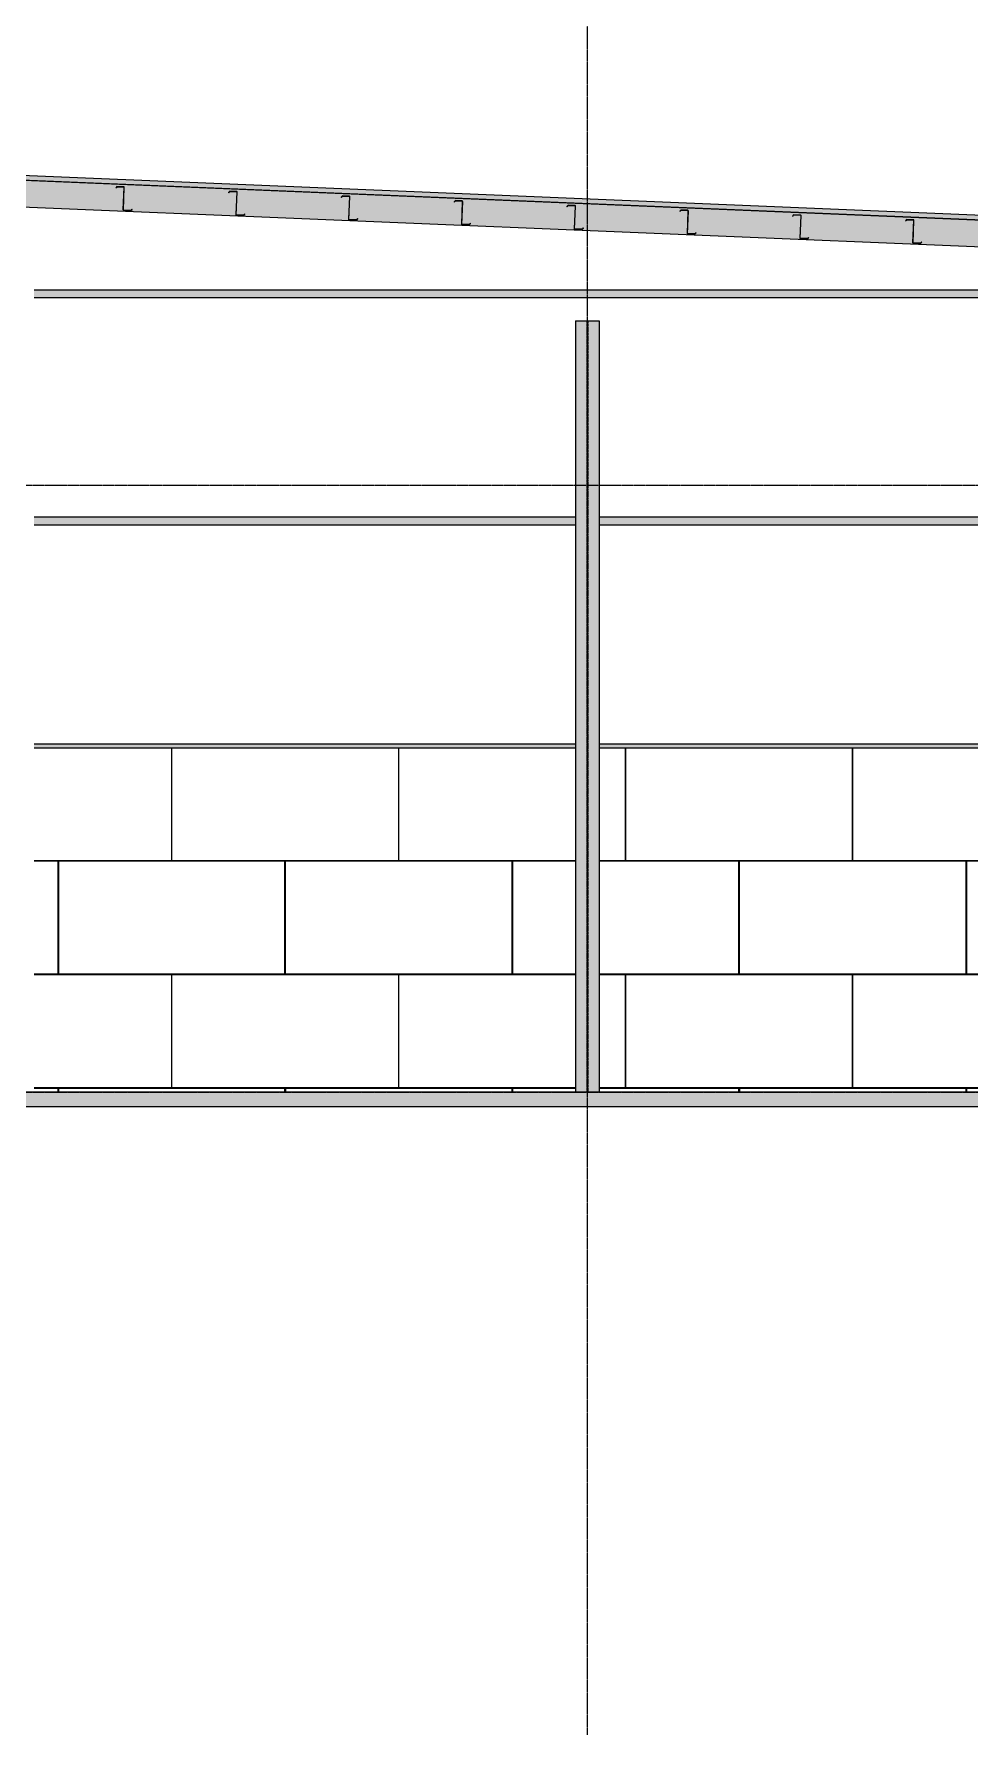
# Model space of a CAD drawing. Header units: inches. Extents: x -23227 to -2744, y -314 to 853.
# Drawn here: x -13413 to -13015, y -273 to 450 of the extents above; entities that cross this region are included whole.
import ezdxf

# ---------------------------------------------------------------- set-up
doc = ezdxf.new("R2010")
doc.units = ezdxf.units.IN
doc.header["$MEASUREMENT"] = 0
for name, pattern in [('Grid Line 1_2_', [0.875, 0.5, -0.125, 0.125, -0.125]), ('Grid Line 1_2__2_', [0.875, 0.5, -0.125, 0.125, -0.125]), ('Hidden 1_8_', [0.1875, 0.125, -0.0625])]:
    doc.linetypes.add(name, pattern=pattern)
for name, color, linetype, lineweight in [('A-CLNG', 13, 'Continuous', 9), ('A-CLNG-PATT', 13, 'Continuous', 9), ('A-FLOR', 192, 'Continuous', 9), ('A-FLOR-LEVL', 51, 'Continuous', 9), ('A-ROOF', 132, 'Continuous', 9), ('A-WALL-PATT', 111, 'Continuous', 25), ('L-SITE-WALL', 31, 'Continuous', 9), ('S-BEAM', 12, 'Continuous', 9), ('S-COLS', 52, 'Continuous', 9), ('S-GRID', 1, 'Continuous', 9)]:
    doc.layers.add(name, color=color, linetype=linetype, lineweight=lineweight)
pattern_1 = [(45, (22063.858, 65.275), (-19.007, 19.007), []), (45, (22063.858, 94.075), (-19.007, 19.007), [])]

# ---------------------------------------------------------------- blocks, each defined once
blk = doc.blocks.new('Locker Rooms and Restrooms_rvt-3-Section 5')
at = {"layer": 'A-FLOR-LEVL', "linetype": 'Grid Line 1_2__2_'}
blk.add_line((20361.6, 0), (23227.37, 0), dxfattribs=at)
blk = doc.blocks.new('Struct_Xcel_Sports Complex_rvt-3-Section 5')
at = {"layer": 'A-FLOR'}
blk.add_hatch(color=254, dxfattribs=at).paths.add_polyline_path([(22790.8, -6), (22790.8, 0), (22536.43, -0.01), (22536.41, 0), (21132.3, 0), (21132.3, -6), (22724.09, -6)], flags=0)
at = {"layer": 'A-FLOR', "color": 10, "lineweight": 25}
for p, q in [((22421.92, 0), (21132.3, 0)), ((21132.3, -6), (22790.8, -6))]:
    blk.add_line(p, q, dxfattribs=at)
blk = doc.blocks.new('W-Wide Flange-Column - B1_B-1279047-Section 5')
at = {"layer": 'S-COLS', "linetype": 'Hidden 1_8_'}
for p, q in [((21626.15, 0), (21626.15, 327.87)), ((21626.46, 327.87), (21626.46, 0))]:
    blk.add_line(p, q, dxfattribs=at)
blk = doc.blocks.new('Girt_Z - 10_D-V79-Section 5')
at = {"layer": 'S-BEAM'}
h = blk.add_hatch(dxfattribs=at)
h.set_pattern_fill('FP_24', color=256, style=0, pattern_type=2)
h.set_pattern_definition(pattern_1)
h.paths.add_polyline_path([(21432.26, 374.65), (21432.77, 375.2), (21432.68, 375.27), (21432.21, 374.76), (21429.08, 374.89), (21428.89, 374.79)], flags=0)
h.paths.add_polyline_path([(21428.89, 374.79), (21429, 374.97), (21429.41, 384.59), (21429.3, 384.59)], flags=0)
h.paths.add_polyline_path([(21425.87, 384.28), (21426.34, 384.79), (21429.22, 384.67), (21429.23, 384.78), (21426.29, 384.9), (21425.79, 384.35)], flags=0)
at = {"layer": 'S-BEAM', "lineweight": 15}
for p, q in [((21426.29, 384.9), (21425.79, 384.35)), ((21425.79, 384.35), (21425.87, 384.28)), ((21425.87, 384.28), (21426.34, 384.79)), ((21429.23, 384.78), (21426.29, 384.9)), ((21426.34, 384.79), (21429.22, 384.67)), ((21429.3, 384.59), (21428.89, 374.79)), ((21429, 374.97), (21429.41, 384.59)), ((21428.89, 374.79), (21432.26, 374.65)), ((21432.21, 374.76), (21429.08, 374.89)), ((21432.68, 375.27), (21432.21, 374.76)), ((21432.26, 374.65), (21432.77, 375.2)), ((21432.77, 375.2), (21432.68, 375.27))]:
    blk.add_line(p, q, dxfattribs=at)
for centre, radius, start, end in [((21429.22, 384.59), 0.0782, 357.61406, 85.49134), ((21429.22, 384.59), 0.187, 357.61406, 87.61406), ((21429.08, 374.97), 0.0782, 177.61406, 264.57169)]:
    blk.add_arc(centre, radius, start, end, dxfattribs=at)
blk = doc.blocks.new('Girt_Z - 10_D-V80-Section 5')
at = {"layer": 'S-BEAM'}
h = blk.add_hatch(dxfattribs=at)
h.set_pattern_fill('FP_24', color=256, style=0, pattern_type=2)
h.set_pattern_definition(pattern_1)
h.paths.add_polyline_path([(21480.22, 372.65), (21480.72, 373.2), (21480.64, 373.28), (21480.17, 372.76), (21477.03, 372.89), (21476.85, 372.79)], flags=0)
h.paths.add_polyline_path([(21476.85, 372.79), (21476.96, 372.97), (21477.36, 382.59), (21477.25, 382.59)], flags=0)
h.paths.add_polyline_path([(21473.82, 382.28), (21474.3, 382.79), (21477.18, 382.67), (21477.18, 382.78), (21474.25, 382.91), (21473.74, 382.35)], flags=0)
at = {"layer": 'S-BEAM', "lineweight": 15}
for p, q in [((21474.25, 382.91), (21473.74, 382.35)), ((21473.74, 382.35), (21473.82, 382.28)), ((21473.82, 382.28), (21474.3, 382.79)), ((21477.18, 382.78), (21474.25, 382.91)), ((21474.3, 382.79), (21477.18, 382.67)), ((21477.25, 382.59), (21476.85, 372.79)), ((21476.96, 372.97), (21477.36, 382.59)), ((21476.85, 372.79), (21480.22, 372.65)), ((21480.17, 372.76), (21477.03, 372.89)), ((21480.64, 373.28), (21480.17, 372.76)), ((21480.22, 372.65), (21480.72, 373.2)), ((21480.72, 373.2), (21480.64, 373.28))]:
    blk.add_line(p, q, dxfattribs=at)
for centre, radius, start, end in [((21477.18, 382.6), 0.187, 357.61406, 87.61406), ((21477.18, 382.6), 0.0782, 357.61406, 85.49134), ((21477.04, 372.97), 0.0782, 177.61406, 264.57169)]:
    blk.add_arc(centre, radius, start, end, dxfattribs=at)
blk = doc.blocks.new('Girt_Z - 10_D-V81-Section 5')
at = {"layer": 'S-BEAM', "lineweight": 15}
for p, q in [((21522.21, 380.91), (21521.7, 380.35)), ((21521.7, 380.35), (21521.78, 380.28)), ((21521.78, 380.28), (21522.25, 380.8)), ((21525.14, 380.79), (21522.21, 380.91)), ((21522.25, 380.8), (21525.14, 380.68)), ((21525.21, 380.59), (21524.8, 370.79)), ((21524.92, 370.97), (21525.32, 380.59)), ((21524.8, 370.79), (21528.18, 370.65)), ((21528.13, 370.76), (21524.99, 370.89)), ((21528.6, 371.28), (21528.13, 370.76)), ((21528.18, 370.65), (21528.68, 371.2)), ((21528.68, 371.2), (21528.6, 371.28))]:
    blk.add_line(p, q, dxfattribs=at)
for centre, radius, start, end in [((21525.13, 380.6), 0.187, 357.61406, 87.61406), ((21525.13, 380.6), 0.0782, 357.61406, 85.49134), ((21525, 370.97), 0.0782, 177.61406, 264.57169)]:
    blk.add_arc(centre, radius, start, end, dxfattribs=at)
blk = doc.blocks.new('Girt_Z - 10_D-V82-Section 5')
at = {"layer": 'S-BEAM'}
h = blk.add_hatch(dxfattribs=at)
h.set_pattern_fill('FP_24', color=256, style=0, pattern_type=2)
h.set_pattern_definition(pattern_1)
h.paths.add_polyline_path([(21576.14, 368.65), (21576.64, 369.21), (21576.56, 369.28), (21576.09, 368.76), (21572.95, 368.89), (21572.76, 368.79)], flags=0)
h.paths.add_polyline_path([(21572.76, 368.79), (21572.88, 368.97), (21573.28, 378.59), (21573.17, 378.6)], flags=0)
h.paths.add_polyline_path([(21569.74, 378.28), (21570.21, 378.8), (21573.1, 378.68), (21573.1, 378.79), (21570.17, 378.91), (21569.66, 378.36)], flags=0)
at = {"layer": 'S-BEAM', "lineweight": 15}
for p, q in [((21570.17, 378.91), (21569.66, 378.36)), ((21569.66, 378.36), (21569.74, 378.28)), ((21569.74, 378.28), (21570.21, 378.8)), ((21573.1, 378.79), (21570.17, 378.91)), ((21570.21, 378.8), (21573.1, 378.68)), ((21573.17, 378.6), (21572.76, 368.79)), ((21572.88, 368.97), (21573.28, 378.59)), ((21572.76, 368.79), (21576.14, 368.65)), ((21576.09, 368.76), (21572.95, 368.89)), ((21576.56, 369.28), (21576.09, 368.76)), ((21576.14, 368.65), (21576.64, 369.21)), ((21576.64, 369.21), (21576.56, 369.28))]:
    blk.add_line(p, q, dxfattribs=at)
for centre, radius, start, end in [((21573.09, 378.6), 0.187, 357.61406, 87.61406), ((21573.09, 378.6), 0.0782, 357.61406, 85.49134), ((21572.96, 368.97), 0.0782, 177.61406, 264.57169)]:
    blk.add_arc(centre, radius, start, end, dxfattribs=at)
blk = doc.blocks.new('Girt_Z - 10_D-V83-Section 5')
at = {"layer": 'S-BEAM'}
h = blk.add_hatch(dxfattribs=at)
h.set_pattern_fill('FP_24', color=256, style=0, pattern_type=2)
h.set_pattern_definition(pattern_1)
h.paths.add_polyline_path([(21624.09, 366.65), (21624.6, 367.21), (21624.52, 367.28), (21624.05, 366.76), (21620.91, 366.9), (21620.72, 366.79)], flags=0)
h.paths.add_polyline_path([(21620.72, 366.79), (21620.84, 366.98), (21621.24, 376.59), (21621.13, 376.6)], flags=0)
h.paths.add_polyline_path([(21617.7, 376.28), (21618.17, 376.8), (21621.06, 376.68), (21621.06, 376.79), (21618.12, 376.91), (21617.62, 376.36)], flags=0)
at = {"layer": 'S-BEAM', "lineweight": 15}
for p, q in [((21618.12, 376.91), (21617.62, 376.36)), ((21617.62, 376.36), (21617.7, 376.28)), ((21617.7, 376.28), (21618.17, 376.8)), ((21621.06, 376.79), (21618.12, 376.91)), ((21618.17, 376.8), (21621.06, 376.68)), ((21621.13, 376.6), (21620.72, 366.79)), ((21620.84, 366.98), (21621.24, 376.59)), ((21620.72, 366.79), (21624.09, 366.65)), ((21624.05, 366.76), (21620.91, 366.9)), ((21624.52, 367.28), (21624.05, 366.76)), ((21624.09, 366.65), (21624.6, 367.21)), ((21624.6, 367.21), (21624.52, 367.28))]:
    blk.add_line(p, q, dxfattribs=at)
for centre, radius, start, end in [((21621.05, 376.6), 0.187, 357.61406, 87.61406), ((21621.05, 376.6), 0.0782, 357.61406, 85.49134), ((21620.92, 366.97), 0.0782, 177.61406, 264.57169)]:
    blk.add_arc(centre, radius, start, end, dxfattribs=at)
blk = doc.blocks.new('Girt_Z - 10_D-V84-Section 5')
at = {"layer": 'S-BEAM', "lineweight": 15}
for p, q in [((21666.08, 374.91), (21665.58, 374.36)), ((21665.58, 374.36), (21665.66, 374.28)), ((21665.66, 374.28), (21666.13, 374.8)), ((21669.02, 374.79), (21666.08, 374.91)), ((21666.13, 374.8), (21669.02, 374.68)), ((21669.09, 374.6), (21668.68, 364.8)), ((21668.8, 364.98), (21669.2, 374.6)), ((21668.68, 364.8), (21672.05, 364.66)), ((21672.01, 364.77), (21668.87, 364.9)), ((21672.48, 365.28), (21672.01, 364.77)), ((21672.05, 364.66), (21672.56, 365.21)), ((21672.56, 365.21), (21672.48, 365.28))]:
    blk.add_line(p, q, dxfattribs=at)
for centre, radius, start, end in [((21669.01, 374.6), 0.187, 357.61406, 87.61406), ((21669.01, 374.6), 0.0782, 357.61406, 85.49134), ((21668.87, 364.98), 0.0782, 177.61406, 264.57169)]:
    blk.add_arc(centre, radius, start, end, dxfattribs=at)
blk = doc.blocks.new('Girt_Z - 10_D-V85-Section 5')
at = {"layer": 'S-BEAM'}
h = blk.add_hatch(dxfattribs=at)
h.set_pattern_fill('FP_24', color=256, style=0, pattern_type=2)
h.set_pattern_definition(pattern_1)
h.paths.add_polyline_path([(21720.01, 362.66), (21720.52, 363.21), (21720.43, 363.28), (21719.96, 362.77), (21716.83, 362.9), (21716.64, 362.8)], flags=0)
h.paths.add_polyline_path([(21716.64, 362.8), (21716.76, 362.98), (21717.16, 372.6), (21717.05, 372.6)], flags=0)
h.paths.add_polyline_path([(21713.62, 372.29), (21714.09, 372.8), (21716.97, 372.68), (21716.98, 372.79), (21714.04, 372.91), (21713.54, 372.36)], flags=0)
at = {"layer": 'S-BEAM', "lineweight": 15}
for p, q in [((21714.04, 372.91), (21713.54, 372.36)), ((21713.54, 372.36), (21713.62, 372.29)), ((21713.62, 372.29), (21714.09, 372.8)), ((21716.98, 372.79), (21714.04, 372.91)), ((21714.09, 372.8), (21716.97, 372.68)), ((21717.05, 372.6), (21716.64, 362.8)), ((21716.76, 362.98), (21717.16, 372.6)), ((21716.64, 362.8), (21720.01, 362.66)), ((21719.96, 362.77), (21716.83, 362.9)), ((21720.43, 363.28), (21719.96, 362.77)), ((21720.01, 362.66), (21720.52, 363.21)), ((21720.52, 363.21), (21720.43, 363.28))]:
    blk.add_line(p, q, dxfattribs=at)
for centre, radius, start, end in [((21716.97, 372.6), 0.0782, 357.61406, 85.49134), ((21716.97, 372.6), 0.187, 357.61406, 87.61406), ((21716.83, 362.98), 0.0782, 177.61406, 264.57169)]:
    blk.add_arc(centre, radius, start, end, dxfattribs=at)
blk = doc.blocks.new('Girt_Z - 10_D-V86-Section 5')
at = {"layer": 'S-BEAM'}
h = blk.add_hatch(dxfattribs=at)
h.set_pattern_fill('FP_24', color=256, style=0, pattern_type=2)
h.set_pattern_definition(pattern_1)
h.paths.add_polyline_path([(21767.97, 360.66), (21768.47, 361.21), (21768.39, 361.29), (21767.92, 360.77), (21764.78, 360.9), (21764.6, 360.8)], flags=0)
h.paths.add_polyline_path([(21764.6, 360.8), (21764.71, 360.98), (21765.11, 370.6), (21765, 370.6)], flags=0)
h.paths.add_polyline_path([(21761.57, 370.29), (21762.05, 370.8), (21764.93, 370.68), (21764.93, 370.79), (21762, 370.92), (21761.49, 370.36)], flags=0)
at = {"layer": 'S-BEAM', "lineweight": 15}
for p, q in [((21762, 370.92), (21761.49, 370.36)), ((21761.49, 370.36), (21761.57, 370.29)), ((21761.57, 370.29), (21762.05, 370.8)), ((21764.93, 370.79), (21762, 370.92)), ((21762.05, 370.8), (21764.93, 370.68)), ((21765, 370.6), (21764.6, 360.8)), ((21764.71, 360.98), (21765.11, 370.6)), ((21764.6, 360.8), (21767.97, 360.66)), ((21767.92, 360.77), (21764.78, 360.9)), ((21768.39, 361.29), (21767.92, 360.77)), ((21767.97, 360.66), (21768.47, 361.21)), ((21768.47, 361.21), (21768.39, 361.29))]:
    blk.add_line(p, q, dxfattribs=at)
for centre, radius, start, end in [((21764.93, 370.61), 0.187, 357.61406, 87.61406), ((21764.93, 370.61), 0.0782, 357.61406, 85.49134), ((21764.79, 360.98), 0.0782, 177.61406, 264.57169)]:
    blk.add_arc(centre, radius, start, end, dxfattribs=at)
blk = doc.blocks.new('Girt_Z - 10_D-1223970-Section 5')
at = {"layer": 'S-BEAM'}
h = blk.add_hatch(color=256, dxfattribs=at)
h.paths.add_polyline_path([(22347.55, 144.69), (22347.55, 148.06), (22112.8, 148.06), (22112.8, 146.25), (22233.68, 146.25), (22233.68, 144.69), (22336.75, 144.69)], flags=0)
h.paths.add_polyline_path([(21174.74, 146.25), (21379.05, 146.25), (21379.05, 148.06), (21146.8, 148.06), (21146.8, 146.25)], flags=0)
h.paths.add_polyline_path([(21484.61, 146.25), (21621.3, 146.25), (21621.3, 148.06), (21391.05, 148.06), (21391.05, 146.25)], flags=0)
h.paths.add_polyline_path([(21631.3, 146.25), (21861.55, 146.25), (21861.55, 148.06), (21631.3, 148.06)], flags=0)
h.paths.add_polyline_path([(22104.8, 146.25), (22104.8, 148.06), (21873.55, 148.06), (21873.55, 146.25), (22104.35, 146.25)], flags=0)
for p, q in [((21391.05, 148.06), (21621.3, 148.06)), ((21631.3, 148.06), (21861.55, 148.06))]:
    blk.add_line(p, q, dxfattribs=at)
blk = doc.blocks.new('Girt_Z - 10_D-1223971-Section 5')
at = {"layer": 'S-BEAM'}
h = blk.add_hatch(color=256, dxfattribs=at)
h.paths.add_polyline_path([(21391.05, 241.19), (21621.3, 241.19), (21621.3, 244.56), (21391.05, 244.56)], flags=0)
h.paths.add_polyline_path([(21631.3, 241.19), (21861.55, 241.19), (21861.55, 244.56), (21631.3, 244.56)], flags=0)
h.paths.add_polyline_path([(22336.75, 241.19), (22347.55, 241.19), (22347.55, 244.56), (22112.8, 244.56), (22112.8, 241.19), (22259.28, 241.19)], flags=0)
h.paths.add_polyline_path([(22104.8, 241.19), (22104.8, 244.56), (21873.55, 244.56), (21873.55, 241.19), (22104.35, 241.19)], flags=0)
for p, q in [((21391.05, 244.56), (21621.3, 244.56)), ((21391.05, 241.19), (21621.3, 241.19)), ((21631.3, 244.56), (21861.55, 244.56)), ((21631.3, 241.19), (21861.55, 241.19))]:
    blk.add_line(p, q, dxfattribs=at)
blk = doc.blocks.new('Girt_Z - 10_D-1223979-Section 5')
at = {"layer": 'S-BEAM'}
h = blk.add_hatch(color=256, dxfattribs=at)
h.paths.add_polyline_path([(21146.8, 337.69), (21379.05, 337.69), (21379.05, 341.06), (21146.8, 341.06)], flags=0)
h.paths.add_polyline_path([(22108.8, 337.69), (22108.8, 341.06), (21391.05, 341.06), (21391.05, 337.69), (22104.35, 337.69)], flags=0)
for p, q in [((21391.05, 341.06), (22108.8, 341.06)), ((21391.05, 337.69), (22108.8, 337.69))]:
    blk.add_line(p, q, dxfattribs=at)

msp = doc.modelspace()

# ---------------------------------------------------------------- hatches: boundary and pattern name
at = {"layer": 'A-CLNG-PATT'}
h = msp.add_hatch(dxfattribs=at)
h.set_pattern_fill('FP_23', color=256, style=0, pattern_type=2)
h.set_pattern_definition([(161.57, (22064.818, 66.235), (-7.6802237, -0.0009796), [0, -54.643, 6.067, 0]), (18.43, (22062.898, 66.235), (-7.6802237, 0.0009796), [0, -54.643, 6.067, 0]), (108.43, (22064.818, 66.235), (3.8382953, -19.20136532), [18.211, -42.499]), (71.57, (22062.898, 66.235), (3.8382953, 19.20136532), [18.211, -42.499])])
h.paths.add_polyline_path([(-12431.79815, 335.21711), (-12431.79815, 346.47687), (-13669.30612, 398.0397), (-13669.30612, 386.77994), (-12448.24148, 335.90225)], flags=0)
at = {"layer": 'A-ROOF'}
msp.add_hatch(color=256, dxfattribs=at).paths.add_polyline_path([(-12368.55512, 343.84174), (-12368.55512, 345.84348), (-13683.90594, 400.64976), (-13683.90594, 398.64803), (-12390.14085, 344.74115)], flags=0)
at = {"layer": 'A-WALL-PATT', "lineweight": 9}
h = msp.add_hatch(dxfattribs=at)
h.set_pattern_fill('FP_29', color=256, style=0, pattern_type=2)
h.set_pattern_definition([(90, (22012.18, -722), (-193, -193), [48, -145]), (180, (22012.18, -722), (-2e-14, -193), [96.25, -96.75]), (270, (21915.93, -674), (-193, -193), [48, -145]), (180, (22012.18, -674), (-2e-14, -193), [96.25, -96.75]), (270, (21915.68, -674), (-193, -193), [48, -145]), (180, (21915.68, -674), (-2e-14, -193), [96.25, -96.75]), (90, (21819.43, -722), (-193, -193), [48, -145]), (180, (21915.68, -722), (-2e-14, -193), [96.25, -96.75]), (90, (21964.18, -673.75), (-193, -193), [48, -145]), (180, (22012.43, -673.75), (-2e-14, -193), [48.25, -144.75]), (180, (22012.43, -625.75), (-2e-14, -193), [48.25, -144.75]), (90, (21867.68, -673.75), (-193, -193), [48, -145]), (180, (21963.93, -673.75), (-2e-14, -193), [96.25, -96.75]), (270, (21963.93, -625.75), (-193, -193), [48, -145]), (180, (21963.93, -625.75), (-2e-14, -193), [96.25, -96.75]), (180, (21867.43, -673.75), (-2e-14, -193), [48, -145]), (270, (21867.43, -625.75), (-193, -193), [48, -145]), (180, (21867.43, -625.75), (-2e-14, -193), [48, -145]), (90, (22012.18, -625.5), (-193, -193), [48, -145]), (180, (22012.18, -625.5), (-2e-14, -193), [96.25, -96.75]), (270, (21915.93, -577.5), (-193, -193), [48, -145]), (180, (22012.18, -577.5), (-2e-14, -193), [96.25, -96.75]), (270, (21915.68, -577.5), (-193, -193), [48, -145]), (180, (21915.68, -577.5), (-2e-14, -193), [96.25, -96.75]), (270, (21819.43, -577.5), (-193, -193), [48, -145]), (180, (21915.68, -625.5), (-2e-14, -193), [96.25, -96.75]), (90, (21964.18, -577.25), (-193, -193), [48, -145]), (180, (22012.43, -577.25), (-2e-14, -193), [48.25, -144.75]), (180, (22012.43, -529.25), (-2e-14, -193), [48.25, -144.75]), (90, (21867.68, -577.25), (-193, -193), [48, -145]), (180, (21963.93, -577.25), (-2e-14, -193), [96.25, -96.75]), (270, (21963.93, -529.25), (-193, -193), [48, -145]), (180, (21963.93, -529.25), (-2e-14, -193), [96.25, -96.75]), (180, (21867.43, -577.25), (-2e-14, -193), [48, -145]), (270, (21867.43, -529.25), (-193, -193), [48, -145]), (180, (21867.43, -529.25), (-2e-14, -193), [48, -145])])
h.paths.add_polyline_path([(-13657.55612, 0), (-13425.30612, 0), (-13425.30612, 146.25), (-13657.55612, 146.25), (-13657.55612, 37.42436)], flags=0)
h.paths.add_polyline_path([(-12942.80612, 0), (-12942.80612, 146.25), (-13173.05612, 146.25), (-13173.05612, 0), (-13009.88085, 0)], flags=0)
h.paths.add_polyline_path([(-13413.30612, 0), (-13183.05612, 0), (-13183.05612, 146.25), (-13413.30612, 146.25), (-13413.30612, 7.23827)], flags=0)
h.paths.add_polyline_path([(-12570.68112, 0), (-12570.68112, 146.25), (-12691.55612, 146.25), (-12691.55612, 0), (-12622.54335, 0)], flags=0)
h.paths.add_polyline_path([(-12699.55612, 0), (-12699.55612, 146.25), (-12930.80612, 146.25), (-12930.80612, 0), (-12700.01085, 0)], flags=0)
at = {"layer": 'S-COLS', "lineweight": 5}
msp.add_hatch(color=256, dxfattribs=at).paths.add_polyline_path([(-13173.05612, 0), (-13173.05612, 327.86687), (-13183.05612, 327.86687), (-13183.05612, 0)], flags=0)

# ---------------------------------------------------------------- linework, layer by layer
at = {"layer": 'A-CLNG', "lineweight": 25}
for p, q in [((-12431.79815, 346.47687), (-13669.30612, 398.0397)), ((-13669.30612, 386.77994), (-12431.79815, 335.21711))]:
    msp.add_line(p, q, dxfattribs=at)
at = {"layer": 'A-FLOR-LEVL', "linetype": 'Grid Line 1_2_'}
for p, q in [((-14442.7581, 258), (-11576.98783, 258)), ((-14442.7581, 0), (-11576.98783, 0))]:
    msp.add_line(p, q, dxfattribs=at)
at = {"layer": 'A-ROOF', "lineweight": 25}
for p, q in [((-12368.55512, 345.84348), (-13683.90594, 400.64976)), ((-13417.80612, 387.56054), (-12368.55512, 343.84174))]:
    msp.add_line(p, q, dxfattribs=at)
at = {"layer": 'L-SITE-WALL'}
for p, q in [((-13183.05612, 146.25), (-13413.30612, 146.25)), ((-12942.80612, 146.25), (-13173.05612, 146.25))]:
    msp.add_line(p, q, dxfattribs=at)
at = {"layer": 'S-COLS'}
for p, q in [((-13183.05612, 327.86687), (-13173.05612, 327.86687)), ((-13183.05612, 327.86687), (-13183.05612, 0)), ((-13173.05612, 327.86687), (-13173.05612, 0))]:
    msp.add_line(p, q, dxfattribs=at)
at = {"layer": 'S-GRID', "linetype": 'Grid Line 1_2_'}
msp.add_line((-13178.05612, -273.16081), (-13178.05612, 738.65708), dxfattribs=at)
msp.add_line((-13178.05612, -273.16081), (-13178.05612, 738.65708), dxfattribs=at)

# ---------------------------------------------------------------- block references
at = {"layer": 'S-BEAM'}
for name in ['Girt_Z - 10_D-V79-Section 5', 'Girt_Z - 10_D-V80-Section 5', 'Girt_Z - 10_D-V81-Section 5', 'Girt_Z - 10_D-V82-Section 5', 'Girt_Z - 10_D-V83-Section 5', 'Girt_Z - 10_D-V84-Section 5', 'Girt_Z - 10_D-V85-Section 5', 'Girt_Z - 10_D-V86-Section 5', 'Girt_Z - 10_D-1223979-Section 5', 'Girt_Z - 10_D-1223971-Section 5', 'Girt_Z - 10_D-1223970-Section 5']:
    msp.add_blockref(name, (-34804.35893, 0), dxfattribs=at)
at = {"layer": 'S-COLS', "linetype": 'Hidden 1_8_'}
msp.add_blockref('W-Wide Flange-Column - B1_B-1279047-Section 5', (-34804.35893, 0), dxfattribs=at)

# ---------------------------------------------------------------- next in the draw order: block references
at = {"color": 130, "lineweight": 5}
msp.add_blockref('Locker Rooms and Restrooms_rvt-3-Section 5', (-34804.35893, 0), dxfattribs=at)

# ---------------------------------------------------------------- next in the draw order: block references
msp.add_blockref('Struct_Xcel_Sports Complex_rvt-3-Section 5', (-34804.35893, 0), dxfattribs=at)

doc.saveas('drawing.dxf')
